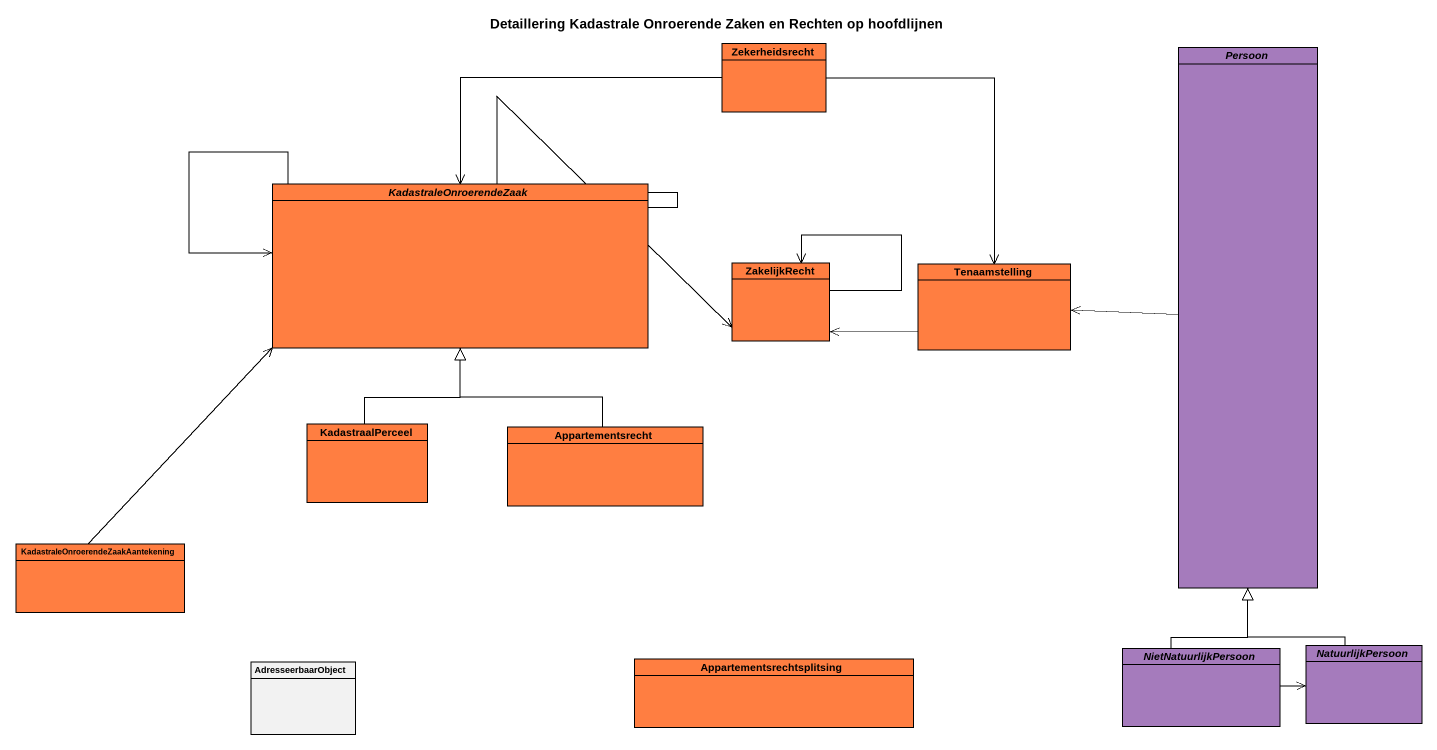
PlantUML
@startuml
title Detaillering Kadastrale Onroerende Zaken en Rechten op hoofdlijnen
hide circle
hide empty members
class Zekerheidsrecht #FF7E41
abstract class Persoon #A57BBC
abstract class KadastraleOnroerendeZaak #FF7E41
class ZakelijkRecht #FF7E41
class Tenaamstelling #FF7E41
class KadastraalPerceel #FF7E41
class Appartementsrecht #FF7E41
class "KadastraleOnroerendeZaakAantekening" as KadastraleOnroerendeZaakAant #FF7E41
class AdresseerbaarObject
class Appartementsrechtsplitsing #FF7E41
abstract class NietNatuurlijkPersoon #A57BBC
abstract class NatuurlijkPersoon #A57BBC
Zekerheidsrecht --> KadastraleOnroerendeZaak
Zekerheidsrecht --> Tenaamstelling
Persoon -left-> Tenaamstelling
KadastraleOnroerendeZaak --> KadastraleOnroerendeZaak
KadastraleOnroerendeZaak -- KadastraleOnroerendeZaak
ZakelijkRecht <-left- KadastraleOnroerendeZaak
ZakelijkRecht --> ZakelijkRecht
Tenaamstelling -left-> ZakelijkRecht
KadastraalPerceel -up-|> KadastraleOnroerendeZaak
Appartementsrecht -up-|> KadastraleOnroerendeZaak
KadastraleOnroerendeZaakAant -up-> KadastraleOnroerendeZaak
NietNatuurlijkPersoon -up-|> Persoon
NietNatuurlijkPersoon -right-> NatuurlijkPersoon
NatuurlijkPersoon -up-|> Persoon
@enduml
